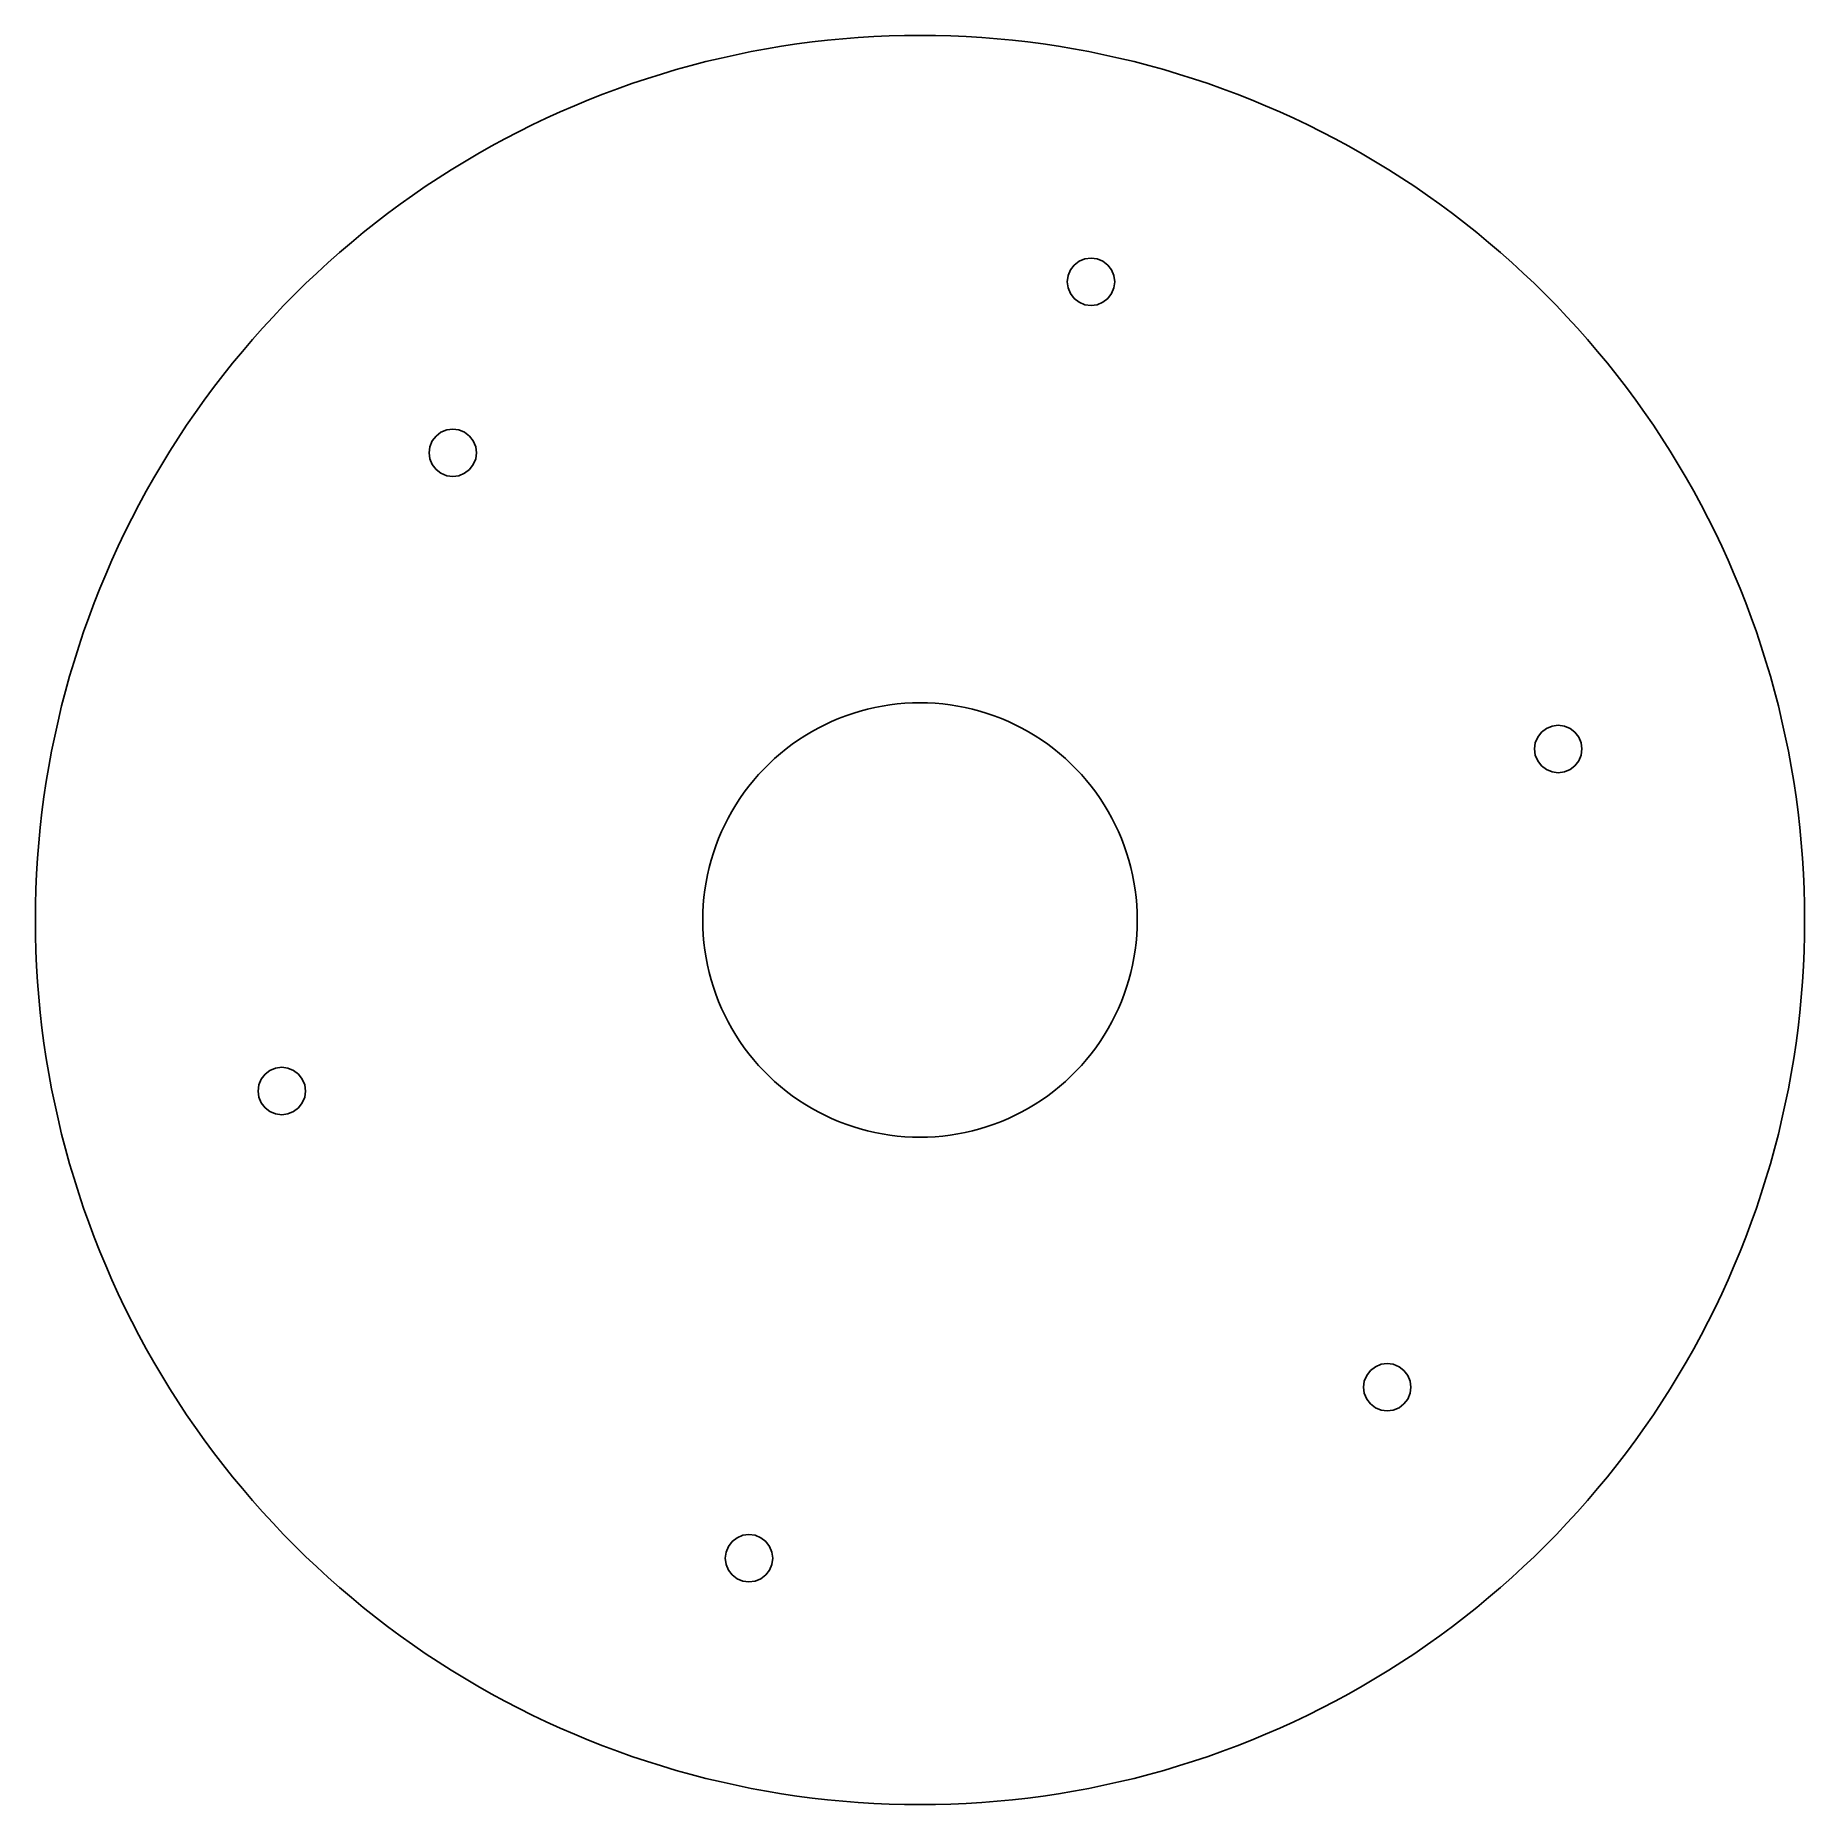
# Model space of a CAD drawing. Header units: metres. Extents: x -62 to 62, y -62 to 62.
import ezdxf

# ---------------------------------------------------------------- set-up
doc = ezdxf.new("R2010")
doc.units = ezdxf.units.M

msp = doc.modelspace()

# ---------------------------------------------------------------- linework, layer by layer
for p, q in [((0, 61.5883), (-1.07486, 61.5789)), ((1.07486, 61.5789), (0, 61.5883)), ((-11.7516, 60.4567), (-12.8049, 60.2424)), ((-10.6947, 60.6526), (-11.7516, 60.4567)), ((-9.63452, 60.83), (-10.6947, 60.6526)), ((-8.57143, 60.9889), (-9.63452, 60.83)), ((-7.50571, 61.1292), (-8.57143, 60.9889)), ((-6.43771, 61.2509), (-7.50571, 61.1292)), ((-5.36777, 61.3539), (-6.43771, 61.2509)), ((-4.29617, 61.4382), (-5.36777, 61.3539)), ((-3.22327, 61.5038), (-4.29617, 61.4382)), ((-2.1494, 61.5507), (-3.22327, 61.5038)), ((-1.07486, 61.5789), (-2.1494, 61.5507)), ((2.1494, 61.5507), (1.07486, 61.5789)), ((3.22327, 61.5038), (2.1494, 61.5507)), ((4.29617, 61.4382), (3.22327, 61.5038)), ((5.36777, 61.3539), (4.29617, 61.4382)), ((6.43771, 61.2509), (5.36777, 61.3539)), ((7.50571, 61.1292), (6.43771, 61.2509)), ((8.57143, 60.9889), (7.50571, 61.1292)), ((9.63452, 60.83), (8.57143, 60.9889)), ((10.6947, 60.6526), (9.63452, 60.83)), ((11.7516, 60.4567), (10.6947, 60.6526)), ((12.8049, 60.2424), (11.7516, 60.4567)), ((-16.976, 59.2024), (-18.0067, 58.8971)), ((-15.9402, 59.4897), (-16.976, 59.2024)), ((-14.8995, 59.7588), (-15.9402, 59.4897)), ((-13.8543, 60.0098), (-14.8995, 59.7588)), ((-12.8049, 60.2424), (-13.8543, 60.0098)), ((13.8543, 60.0098), (12.8049, 60.2424)), ((14.8995, 59.7588), (13.8543, 60.0098)), ((15.9402, 59.4897), (14.8995, 59.7588)), ((16.976, 59.2024), (15.9402, 59.4897)), ((18.0067, 58.8971), (16.976, 59.2024)), ((-20.0512, 58.2328), (-21.0644, 57.874)), ((-19.0318, 58.5739), (-20.0512, 58.2328)), ((-18.0067, 58.8971), (-19.0318, 58.5739)), ((19.0318, 58.5739), (18.0067, 58.8971)), ((20.0512, 58.2328), (19.0318, 58.5739)), ((21.0644, 57.874), (20.0512, 58.2328)), ((-24.0644, 56.6923), (-25.0502, 56.2637)), ((-23.0714, 57.1036), (-24.0644, 56.6923)), ((-22.0712, 57.4976), (-23.0714, 57.1036)), ((-21.0644, 57.874), (-22.0712, 57.4976)), ((22.0712, 57.4976), (21.0644, 57.874)), ((23.0714, 57.1036), (22.0712, 57.4976)), ((24.0644, 56.6923), (23.0714, 57.1036)), ((25.0502, 56.2637), (24.0644, 56.6923)), ((-26.0283, 55.8179), (-26.9985, 55.3551)), ((-25.0502, 56.2637), (-26.0283, 55.8179)), ((26.0283, 55.8179), (25.0502, 56.2637)), ((26.9985, 55.3551), (26.0283, 55.8179)), ((-28.9139, 54.3792), (-29.8586, 53.8663)), ((-27.9605, 54.8755), (-28.9139, 54.3792)), ((-26.9985, 55.3551), (-27.9605, 54.8755)), ((27.9605, 54.8755), (26.9985, 55.3551)), ((28.9139, 54.3792), (27.9605, 54.8755)), ((29.8586, 53.8663), (28.9139, 54.3792)), ((-30.7941, 53.337), (-31.7203, 52.7914)), ((-29.8586, 53.8663), (-30.7941, 53.337)), ((30.7941, 53.337), (29.8586, 53.8663)), ((31.7203, 52.7914), (30.7941, 53.337)), ((-32.6368, 52.2298), (-33.5434, 51.6523)), ((-31.7203, 52.7914), (-32.6368, 52.2298)), ((32.6368, 52.2298), (31.7203, 52.7914)), ((33.5434, 51.6523), (32.6368, 52.2298)), ((-34.4397, 51.059), (-35.3256, 50.4501)), ((-33.5434, 51.6523), (-34.4397, 51.059)), ((34.4397, 51.059), (33.5434, 51.6523)), ((35.3256, 50.4501), (34.4397, 51.059)), ((-36.2007, 49.8259), (-37.0647, 49.1866)), ((-35.3256, 50.4501), (-36.2007, 49.8259)), ((36.2007, 49.8259), (35.3256, 50.4501)), ((37.0647, 49.1866), (36.2007, 49.8259)), ((-37.9175, 48.5322), (-38.7587, 47.8631)), ((-37.0647, 49.1866), (-37.9175, 48.5322)), ((37.9175, 48.5322), (37.0647, 49.1866)), ((38.7587, 47.8631), (37.9175, 48.5322)), ((-39.5882, 47.1793), (-40.4055, 46.4812)), ((-38.7587, 47.8631), (-39.5882, 47.1793)), ((39.5882, 47.1793), (38.7587, 47.8631)), ((40.4055, 46.4812), (39.5882, 47.1793)), ((-41.2106, 45.769), (-42.0031, 45.0428)), ((-40.4055, 46.4812), (-41.2106, 45.769)), ((10.4767, 45.2576), (10.7389, 45.5993)), ((10.7389, 45.5993), (11.0807, 45.8615)), ((11.0807, 45.8615), (11.4786, 46.0264)), ((11.4786, 46.0264), (11.9057, 46.0826)), ((11.9057, 46.0826), (12.3327, 46.0264)), ((12.3327, 46.0264), (12.7307, 45.8615)), ((12.7307, 45.8615), (13.0724, 45.5993)), ((13.0724, 45.5993), (13.3346, 45.2576)), ((41.2106, 45.769), (40.4055, 46.4812)), ((42.0031, 45.0428), (41.2106, 45.769)), ((-42.0031, 45.0428), (-42.7828, 44.3029)), ((10.2557, 44.4326), (10.3119, 44.8596)), ((10.3119, 44.0055), (10.2557, 44.4326)), ((10.3119, 44.8596), (10.4767, 45.2576)), ((13.3346, 45.2576), (13.4995, 44.8596)), ((13.4995, 44.8596), (13.5557, 44.4326)), ((13.5557, 44.4326), (13.4995, 44.0055)), ((42.7828, 44.3029), (42.0031, 45.0428)), ((-43.5495, 43.5495), (-44.3029, 42.7828)), ((-42.7828, 44.3029), (-43.5495, 43.5495)), ((10.4767, 43.6076), (10.3119, 44.0055)), ((10.7389, 43.2659), (10.4767, 43.6076)), ((11.0807, 43.0036), (10.7389, 43.2659)), ((13.0724, 43.2659), (12.7307, 43.0036)), ((13.3346, 43.6076), (13.0724, 43.2659)), ((13.4995, 44.0055), (13.3346, 43.6076)), ((43.5495, 43.5495), (42.7828, 44.3029)), ((44.3029, 42.7828), (43.5495, 43.5495)), ((-45.0428, 42.0031), (-45.769, 41.2106)), ((-44.3029, 42.7828), (-45.0428, 42.0031)), ((11.4786, 42.8388), (11.0807, 43.0036)), ((11.9057, 42.7826), (11.4786, 42.8388)), ((12.3327, 42.8388), (11.9057, 42.7826)), ((12.7307, 43.0036), (12.3327, 42.8388)), ((45.0428, 42.0031), (44.3029, 42.7828)), ((45.769, 41.2106), (45.0428, 42.0031)), ((-45.769, 41.2106), (-46.4812, 40.4055)), ((46.4812, 40.4055), (45.769, 41.2106)), ((-47.1793, 39.5882), (-47.8631, 38.7587)), ((-46.4812, 40.4055), (-47.1793, 39.5882)), ((47.1793, 39.5882), (46.4812, 40.4055)), ((47.8631, 38.7587), (47.1793, 39.5882)), ((-47.8631, 38.7587), (-48.5322, 37.9175)), ((48.5322, 37.9175), (47.8631, 38.7587)), ((-49.1866, 37.0647), (-49.8259, 36.2007)), ((-48.5322, 37.9175), (-49.1866, 37.0647)), ((49.1866, 37.0647), (48.5322, 37.9175)), ((49.8259, 36.2007), (49.1866, 37.0647)), ((-49.8259, 36.2007), (-50.4501, 35.3256)), ((50.4501, 35.3256), (49.8259, 36.2007)), ((-50.4501, 35.3256), (-51.059, 34.4397)), ((51.059, 34.4397), (50.4501, 35.3256)), ((-51.6523, 33.5434), (-52.2298, 32.6368)), ((-51.059, 34.4397), (-51.6523, 33.5434)), ((-34.1207, 32.9539), (-33.9558, 33.3519)), ((-33.9558, 33.3519), (-33.6936, 33.6936)), ((-33.6936, 33.6936), (-33.3519, 33.9558)), ((-33.3519, 33.9558), (-32.9539, 34.1207)), ((-32.9539, 34.1207), (-32.5269, 34.1769)), ((-32.5269, 34.1769), (-32.0999, 34.1207)), ((-32.0999, 34.1207), (-31.7019, 33.9558)), ((-31.7019, 33.9558), (-31.3602, 33.6936)), ((-31.3602, 33.6936), (-31.098, 33.3519)), ((-31.098, 33.3519), (-30.9331, 32.9539)), ((51.6523, 33.5434), (51.059, 34.4397)), ((52.2298, 32.6368), (51.6523, 33.5434)), ((-52.2298, 32.6368), (-52.7914, 31.7203)), ((-34.1769, 32.5269), (-34.1207, 32.9539)), ((-34.1207, 32.0999), (-34.1769, 32.5269)), ((-33.9558, 31.7019), (-34.1207, 32.0999)), ((-30.9331, 32.0999), (-31.098, 31.7019)), ((-30.9331, 32.9539), (-30.8769, 32.5269)), ((-30.8769, 32.5269), (-30.9331, 32.0999)), ((52.7914, 31.7203), (52.2298, 32.6368)), ((-52.7914, 31.7203), (-53.337, 30.7941)), ((-33.6936, 31.3602), (-33.9558, 31.7019)), ((-33.3519, 31.098), (-33.6936, 31.3602)), ((-32.9539, 30.9331), (-33.3519, 31.098)), ((-32.5269, 30.8769), (-32.9539, 30.9331)), ((-32.0999, 30.9331), (-32.5269, 30.8769)), ((-31.7019, 31.098), (-32.0999, 30.9331)), ((-31.3602, 31.3602), (-31.7019, 31.098)), ((-31.098, 31.7019), (-31.3602, 31.3602)), ((53.337, 30.7941), (52.7914, 31.7203)), ((-53.8663, 29.8586), (-54.3792, 28.9139)), ((-53.337, 30.7941), (-53.8663, 29.8586)), ((53.8663, 29.8586), (53.337, 30.7941)), ((54.3792, 28.9139), (53.8663, 29.8586)), ((-54.3792, 28.9139), (-54.8755, 27.9605)), ((54.8755, 27.9605), (54.3792, 28.9139)), ((-54.8755, 27.9605), (-55.3551, 26.9985)), ((55.3551, 26.9985), (54.8755, 27.9605)), ((-55.8179, 26.0283), (-56.2637, 25.0502)), ((-55.3551, 26.9985), (-55.8179, 26.0283)), ((55.8179, 26.0283), (55.3551, 26.9985)), ((56.2637, 25.0502), (55.8179, 26.0283)), ((-56.2637, 25.0502), (-56.6923, 24.0644)), ((56.6923, 24.0644), (56.2637, 25.0502)), ((-56.6923, 24.0644), (-57.1036, 23.0714)), ((57.1036, 23.0714), (56.6923, 24.0644)), ((-57.1036, 23.0714), (-57.4976, 22.0712)), ((57.4976, 22.0712), (57.1036, 23.0714)), ((-57.874, 21.0644), (-58.2328, 20.0512)), ((-57.4976, 22.0712), (-57.874, 21.0644)), ((57.874, 21.0644), (57.4976, 22.0712)), ((58.2328, 20.0512), (57.874, 21.0644)), ((-58.2328, 20.0512), (-58.5739, 19.0318)), ((58.5739, 19.0318), (58.2328, 20.0512)), ((-58.5739, 19.0318), (-58.8971, 18.0067)), ((58.8971, 18.0067), (58.5739, 19.0318)), ((-58.8971, 18.0067), (-59.2024, 16.976)), ((59.2024, 16.976), (58.8971, 18.0067)), ((-59.2024, 16.976), (-59.4897, 15.9402)), ((59.4897, 15.9402), (59.2024, 16.976)), ((-59.7588, 14.8995), (-60.0098, 13.8543)), ((-59.4897, 15.9402), (-59.7588, 14.8995)), ((-3.65906, 14.6757), (-3.14465, 14.7945)), ((-3.14465, 14.7945), (-2.62642, 14.8952)), ((-2.62642, 14.8952), (-2.10498, 14.9778)), ((-2.10498, 14.9778), (-1.58098, 15.0421)), ((-1.58098, 15.0421), (-1.05505, 15.0882)), ((-1.05505, 15.0882), (-0.52785, 15.1158)), ((-0.52785, 15.1158), (0, 15.125)), ((0, 15.125), (0.52785, 15.1158)), ((0.52785, 15.1158), (1.05505, 15.0882)), ((1.05505, 15.0882), (1.58098, 15.0421)), ((1.58098, 15.0421), (2.10498, 14.9778)), ((2.10498, 14.9778), (2.62642, 14.8952)), ((2.62642, 14.8952), (3.14465, 14.7945)), ((3.14465, 14.7945), (3.65906, 14.6757)), ((59.7588, 14.8995), (59.4897, 15.9402)), ((60.0098, 13.8543), (59.7588, 14.8995)), ((-60.0098, 13.8543), (-60.2424, 12.8049)), ((-7.10075, 13.3546), (-6.63036, 13.5943)), ((-6.63036, 13.5943), (-6.15189, 13.8174)), ((-6.15189, 13.8174), (-5.66592, 14.0237)), ((-5.66592, 14.0237), (-5.17305, 14.2128)), ((-5.17305, 14.2128), (-4.67387, 14.3847)), ((-4.67387, 14.3847), (-4.16901, 14.5391)), ((-4.16901, 14.5391), (-3.65906, 14.6757)), ((3.65906, 14.6757), (4.16901, 14.5391)), ((4.16901, 14.5391), (4.67387, 14.3847)), ((4.67387, 14.3847), (5.17305, 14.2128)), ((5.17305, 14.2128), (5.66592, 14.0237)), ((5.66592, 14.0237), (6.15189, 13.8174)), ((6.15189, 13.8174), (6.63036, 13.5943)), ((6.63036, 13.5943), (7.10075, 13.3546)), ((44.0055, 13.4995), (44.4326, 13.5557)), ((44.4326, 13.5557), (44.8596, 13.4995)), ((60.2424, 12.8049), (60.0098, 13.8543)), ((-60.2424, 12.8049), (-60.4567, 11.7516)), ((-8.89024, 12.2364), (-8.45778, 12.5392)), ((-8.45778, 12.5392), (-8.01501, 12.8267)), ((-8.01501, 12.8267), (-7.5625, 13.0986)), ((-7.5625, 13.0986), (-7.10075, 13.3546)), ((7.10075, 13.3546), (7.5625, 13.0986)), ((7.5625, 13.0986), (8.01501, 12.8267)), ((8.01501, 12.8267), (8.45778, 12.5392)), ((8.45778, 12.5392), (8.89024, 12.2364)), ((42.7826, 11.9057), (42.8388, 12.3327)), ((42.8388, 12.3327), (43.0036, 12.7307)), ((43.0036, 12.7307), (43.2659, 13.0724)), ((43.2659, 13.0724), (43.6076, 13.3346)), ((43.6076, 13.3346), (44.0055, 13.4995)), ((44.8596, 13.4995), (45.2576, 13.3346)), ((45.2576, 13.3346), (45.5993, 13.0724)), ((45.5993, 13.0724), (45.8615, 12.7307)), ((45.8615, 12.7307), (46.0264, 12.3327)), ((46.0264, 12.3327), (46.0826, 11.9057)), ((60.4567, 11.7516), (60.2424, 12.8049)), ((-60.4567, 11.7516), (-60.6526, 10.6947)), ((-10.5067, 10.88), (-10.1206, 11.2401)), ((-10.1206, 11.2401), (-9.72215, 11.5864)), ((-9.72215, 11.5864), (-9.31187, 11.9187)), ((-9.31187, 11.9187), (-8.89024, 12.2364)), ((8.89024, 12.2364), (9.31187, 11.9187)), ((9.31187, 11.9187), (9.72215, 11.5864)), ((9.72215, 11.5864), (10.1206, 11.2401)), ((10.1206, 11.2401), (10.5067, 10.88)), ((42.8388, 11.4786), (42.7826, 11.9057)), ((43.0036, 11.0807), (42.8388, 11.4786)), ((46.0264, 11.4786), (45.8615, 11.0807)), ((46.0826, 11.9057), (46.0264, 11.4786)), ((60.6526, 10.6947), (60.4567, 11.7516)), ((-60.6526, 10.6947), (-60.83, 9.63452)), ((-11.5864, 9.72215), (-11.2401, 10.1206)), ((-11.2401, 10.1206), (-10.88, 10.5067)), ((-10.88, 10.5067), (-10.5067, 10.88)), ((10.5067, 10.88), (10.88, 10.5067)), ((10.88, 10.5067), (11.2401, 10.1206)), ((11.2401, 10.1206), (11.5864, 9.72215)), ((43.2659, 10.7389), (43.0036, 11.0807)), ((43.6076, 10.4767), (43.2659, 10.7389)), ((44.0055, 10.3119), (43.6076, 10.4767)), ((44.4326, 10.2557), (44.0055, 10.3119)), ((44.8596, 10.3119), (44.4326, 10.2557)), ((45.2576, 10.4767), (44.8596, 10.3119)), ((45.5993, 10.7389), (45.2576, 10.4767)), ((45.8615, 11.0807), (45.5993, 10.7389)), ((60.83, 9.63452), (60.6526, 10.6947)), ((-60.83, 9.63452), (-60.9889, 8.57143)), ((-12.5392, 8.45778), (-12.2364, 8.89024)), ((-12.2364, 8.89024), (-11.9187, 9.31187)), ((-11.9187, 9.31187), (-11.5864, 9.72215)), ((11.5864, 9.72215), (11.9187, 9.31187)), ((11.9187, 9.31187), (12.2364, 8.89024)), ((12.2364, 8.89024), (12.5392, 8.45778)), ((60.9889, 8.57143), (60.83, 9.63452)), ((-61.1292, 7.50571), (-61.2509, 6.43771)), ((-60.9889, 8.57143), (-61.1292, 7.50571)), ((-13.3546, 7.10075), (-13.0986, 7.5625)), ((-13.0986, 7.5625), (-12.8267, 8.01501)), ((-12.8267, 8.01501), (-12.5392, 8.45778)), ((12.5392, 8.45778), (12.8267, 8.01501)), ((12.8267, 8.01501), (13.0986, 7.5625)), ((13.0986, 7.5625), (13.3546, 7.10075)), ((61.1292, 7.50571), (60.9889, 8.57143)), ((61.2509, 6.43771), (61.1292, 7.50571)), ((-61.2509, 6.43771), (-61.3539, 5.36777)), ((-13.8174, 6.15189), (-13.5943, 6.63036)), ((-13.5943, 6.63036), (-13.3546, 7.10075)), ((13.3546, 7.10075), (13.5943, 6.63036)), ((13.5943, 6.63036), (13.8174, 6.15189)), ((61.3539, 5.36777), (61.2509, 6.43771)), ((-61.3539, 5.36777), (-61.4382, 4.29617)), ((-14.3847, 4.67387), (-14.2128, 5.17305)), ((-14.2128, 5.17305), (-14.0237, 5.66592)), ((-14.0237, 5.66592), (-13.8174, 6.15189)), ((13.8174, 6.15189), (14.0237, 5.66592)), ((14.0237, 5.66592), (14.2128, 5.17305)), ((14.2128, 5.17305), (14.3847, 4.67387)), ((61.4382, 4.29617), (61.3539, 5.36777)), ((-61.4382, 4.29617), (-61.5038, 3.22327)), ((-14.6757, 3.65906), (-14.5391, 4.16901)), ((-14.5391, 4.16901), (-14.3847, 4.67387)), ((14.3847, 4.67387), (14.5391, 4.16901)), ((14.5391, 4.16901), (14.6757, 3.65906)), ((61.5038, 3.22327), (61.4382, 4.29617)), ((-61.5038, 3.22327), (-61.5507, 2.1494)), ((-14.9778, 2.10498), (-14.8952, 2.62642)), ((-14.8952, 2.62642), (-14.7945, 3.14465)), ((-14.7945, 3.14465), (-14.6757, 3.65906)), ((14.6757, 3.65906), (14.7945, 3.14465)), ((14.7945, 3.14465), (14.8952, 2.62642)), ((14.8952, 2.62642), (14.9778, 2.10498)), ((61.5507, 2.1494), (61.5038, 3.22327)), ((-61.5507, 2.1494), (-61.5789, 1.07486)), ((-15.0882, 1.05505), (-15.0421, 1.58098)), ((-15.0421, 1.58098), (-14.9778, 2.10498)), ((14.9778, 2.10498), (15.0421, 1.58098)), ((15.0421, 1.58098), (15.0882, 1.05505)), ((61.5789, 1.07486), (61.5507, 2.1494)), ((-61.5789, 1.07486), (-61.5883, 0)), ((-61.5883, 0), (-61.5789, -1.07486)), ((-15.125, 0), (-15.1158, 0.52785)), ((-15.1158, -0.52785), (-15.125, 0)), ((-15.1158, 0.52785), (-15.0882, 1.05505)), ((15.0882, 1.05505), (15.1158, 0.52785)), ((15.1158, 0.52785), (15.125, 0)), ((15.125, 0), (15.1158, -0.52785)), ((61.5883, 0), (61.5789, 1.07486)), ((61.5789, -1.07486), (61.5883, 0)), ((-61.5789, -1.07486), (-61.5507, -2.1494)), ((-15.0882, -1.05505), (-15.1158, -0.52785)), ((-15.0421, -1.58098), (-15.0882, -1.05505)), ((15.0882, -1.05505), (15.0421, -1.58098)), ((15.1158, -0.52785), (15.0882, -1.05505)), ((61.5507, -2.1494), (61.5789, -1.07486)), ((-61.5507, -2.1494), (-61.5038, -3.22327)), ((-14.9778, -2.10498), (-15.0421, -1.58098)), ((-14.8952, -2.62642), (-14.9778, -2.10498)), ((14.9778, -2.10498), (14.8952, -2.62642)), ((15.0421, -1.58098), (14.9778, -2.10498)), ((61.5038, -3.22327), (61.5507, -2.1494)), ((-61.5038, -3.22327), (-61.4382, -4.29617)), ((-14.7945, -3.14465), (-14.8952, -2.62642)), ((-14.6757, -3.65906), (-14.7945, -3.14465)), ((-14.5391, -4.16901), (-14.6757, -3.65906)), ((14.6757, -3.65906), (14.5391, -4.16901)), ((14.7945, -3.14465), (14.6757, -3.65906)), ((14.8952, -2.62642), (14.7945, -3.14465)), ((61.4382, -4.29617), (61.5038, -3.22327)), ((-61.4382, -4.29617), (-61.3539, -5.36777)), ((-14.3847, -4.67387), (-14.5391, -4.16901)), ((-14.2128, -5.17305), (-14.3847, -4.67387)), ((14.3847, -4.67387), (14.2128, -5.17305)), ((14.5391, -4.16901), (14.3847, -4.67387)), ((61.3539, -5.36777), (61.4382, -4.29617)), ((-61.3539, -5.36777), (-61.2509, -6.43771)), ((-14.0237, -5.66592), (-14.2128, -5.17305)), ((-13.8174, -6.15189), (-14.0237, -5.66592)), ((-13.5943, -6.63036), (-13.8174, -6.15189)), ((13.8174, -6.15189), (13.5943, -6.63036)), ((14.0237, -5.66592), (13.8174, -6.15189)), ((14.2128, -5.17305), (14.0237, -5.66592)), ((61.2509, -6.43771), (61.3539, -5.36777)), ((-61.2509, -6.43771), (-61.1292, -7.50571)), ((-13.3546, -7.10075), (-13.5943, -6.63036)), ((-13.0986, -7.5625), (-13.3546, -7.10075)), ((13.3546, -7.10075), (13.0986, -7.5625)), ((13.5943, -6.63036), (13.3546, -7.10075)), ((61.1292, -7.50571), (61.2509, -6.43771)), ((-61.1292, -7.50571), (-60.9889, -8.57143)), ((-60.9889, -8.57143), (-60.83, -9.63452)), ((-12.8267, -8.01501), (-13.0986, -7.5625)), ((-12.5392, -8.45778), (-12.8267, -8.01501)), ((-12.2364, -8.89024), (-12.5392, -8.45778)), ((12.5392, -8.45778), (12.2364, -8.89024)), ((12.8267, -8.01501), (12.5392, -8.45778)), ((13.0986, -7.5625), (12.8267, -8.01501)), ((60.83, -9.63452), (60.9889, -8.57143)), ((60.9889, -8.57143), (61.1292, -7.50571)), ((-60.83, -9.63452), (-60.6526, -10.6947)), ((-11.9187, -9.31187), (-12.2364, -8.89024)), ((-11.5864, -9.72215), (-11.9187, -9.31187)), ((-11.2401, -10.1206), (-11.5864, -9.72215)), ((11.5864, -9.72215), (11.2401, -10.1206)), ((11.9187, -9.31187), (11.5864, -9.72215)), ((12.2364, -8.89024), (11.9187, -9.31187)), ((60.6526, -10.6947), (60.83, -9.63452)), ((-60.6526, -10.6947), (-60.4567, -11.7516)), ((-46.0264, -11.4786), (-45.8615, -11.0807)), ((-45.8615, -11.0807), (-45.5993, -10.7389)), ((-45.5993, -10.7389), (-45.2576, -10.4767)), ((-45.2576, -10.4767), (-44.8596, -10.3119)), ((-44.8596, -10.3119), (-44.4326, -10.2557)), ((-44.4326, -10.2557), (-44.0055, -10.3119)), ((-44.0055, -10.3119), (-43.6076, -10.4767)), ((-43.6076, -10.4767), (-43.2659, -10.7389)), ((-43.2659, -10.7389), (-43.0036, -11.0807)), ((-43.0036, -11.0807), (-42.8388, -11.4786)), ((-10.88, -10.5067), (-11.2401, -10.1206)), ((-10.5067, -10.88), (-10.88, -10.5067)), ((-10.1206, -11.2401), (-10.5067, -10.88)), ((10.5067, -10.88), (10.1206, -11.2401)), ((10.88, -10.5067), (10.5067, -10.88)), ((11.2401, -10.1206), (10.88, -10.5067)), ((60.4567, -11.7516), (60.6526, -10.6947)), ((-60.4567, -11.7516), (-60.2424, -12.8049)), ((-46.0826, -11.9057), (-46.0264, -11.4786)), ((-46.0264, -12.3327), (-46.0826, -11.9057)), ((-42.8388, -11.4786), (-42.7826, -11.9057)), ((-42.7826, -11.9057), (-42.8388, -12.3327)), ((-9.72215, -11.5864), (-10.1206, -11.2401)), ((-9.31187, -11.9187), (-9.72215, -11.5864)), ((-8.89024, -12.2364), (-9.31187, -11.9187)), ((-8.45778, -12.5392), (-8.89024, -12.2364)), ((8.89024, -12.2364), (8.45778, -12.5392)), ((9.31187, -11.9187), (8.89024, -12.2364)), ((9.72215, -11.5864), (9.31187, -11.9187)), ((10.1206, -11.2401), (9.72215, -11.5864)), ((60.2424, -12.8049), (60.4567, -11.7516)), ((-60.2424, -12.8049), (-60.0098, -13.8543)), ((-45.8615, -12.7307), (-46.0264, -12.3327)), ((-45.5993, -13.0724), (-45.8615, -12.7307)), ((-45.2576, -13.3346), (-45.5993, -13.0724)), ((-44.8596, -13.4995), (-45.2576, -13.3346)), ((-44.4326, -13.5557), (-44.8596, -13.4995)), ((-44.0055, -13.4995), (-44.4326, -13.5557)), ((-43.6076, -13.3346), (-44.0055, -13.4995)), ((-43.2659, -13.0724), (-43.6076, -13.3346)), ((-43.0036, -12.7307), (-43.2659, -13.0724)), ((-42.8388, -12.3327), (-43.0036, -12.7307)), ((-8.01501, -12.8267), (-8.45778, -12.5392)), ((-7.5625, -13.0986), (-8.01501, -12.8267)), ((-7.10075, -13.3546), (-7.5625, -13.0986)), ((-6.63036, -13.5943), (-7.10075, -13.3546)), ((7.10075, -13.3546), (6.63036, -13.5943)), ((7.5625, -13.0986), (7.10075, -13.3546)), ((8.01501, -12.8267), (7.5625, -13.0986)), ((8.45778, -12.5392), (8.01501, -12.8267)), ((60.0098, -13.8543), (60.2424, -12.8049)), ((-60.0098, -13.8543), (-59.7588, -14.8995)), ((-6.15189, -13.8174), (-6.63036, -13.5943)), ((-5.66592, -14.0237), (-6.15189, -13.8174)), ((-5.17305, -14.2128), (-5.66592, -14.0237)), ((-4.67387, -14.3847), (-5.17305, -14.2128)), ((-4.16901, -14.5391), (-4.67387, -14.3847)), ((-3.65906, -14.6757), (-4.16901, -14.5391)), ((-3.14465, -14.7945), (-3.65906, -14.6757)), ((3.65906, -14.6757), (3.14465, -14.7945)), ((4.16901, -14.5391), (3.65906, -14.6757)), ((4.67387, -14.3847), (4.16901, -14.5391)), ((5.17305, -14.2128), (4.67387, -14.3847)), ((5.66592, -14.0237), (5.17305, -14.2128)), ((6.15189, -13.8174), (5.66592, -14.0237)), ((6.63036, -13.5943), (6.15189, -13.8174)), ((59.7588, -14.8995), (60.0098, -13.8543)), ((-59.7588, -14.8995), (-59.4897, -15.9402)), ((-59.4897, -15.9402), (-59.2024, -16.976)), ((-2.62642, -14.8952), (-3.14465, -14.7945)), ((-2.10498, -14.9778), (-2.62642, -14.8952)), ((-1.58098, -15.0421), (-2.10498, -14.9778)), ((-1.05505, -15.0882), (-1.58098, -15.0421)), ((-0.52785, -15.1158), (-1.05505, -15.0882)), ((0, -15.125), (-0.52785, -15.1158)), ((0.52785, -15.1158), (0, -15.125)), ((1.05505, -15.0882), (0.52785, -15.1158)), ((1.58098, -15.0421), (1.05505, -15.0882)), ((2.10498, -14.9778), (1.58098, -15.0421)), ((2.62642, -14.8952), (2.10498, -14.9778)), ((3.14465, -14.7945), (2.62642, -14.8952)), ((59.2024, -16.976), (59.4897, -15.9402)), ((59.4897, -15.9402), (59.7588, -14.8995)), ((-59.2024, -16.976), (-58.8971, -18.0067)), ((58.8971, -18.0067), (59.2024, -16.976)), ((-58.8971, -18.0067), (-58.5739, -19.0318)), ((58.5739, -19.0318), (58.8971, -18.0067)), ((-58.5739, -19.0318), (-58.2328, -20.0512)), ((58.2328, -20.0512), (58.5739, -19.0318)), ((-58.2328, -20.0512), (-57.874, -21.0644)), ((57.874, -21.0644), (58.2328, -20.0512)), ((-57.874, -21.0644), (-57.4976, -22.0712)), ((-57.4976, -22.0712), (-57.1036, -23.0714)), ((57.1036, -23.0714), (57.4976, -22.0712)), ((57.4976, -22.0712), (57.874, -21.0644)), ((-57.1036, -23.0714), (-56.6923, -24.0644)), ((56.6923, -24.0644), (57.1036, -23.0714)), ((-56.6923, -24.0644), (-56.2637, -25.0502)), ((56.2637, -25.0502), (56.6923, -24.0644)), ((-56.2637, -25.0502), (-55.8179, -26.0283)), ((55.8179, -26.0283), (56.2637, -25.0502)), ((-55.8179, -26.0283), (-55.3551, -26.9985)), ((-55.3551, -26.9985), (-54.8755, -27.9605)), ((54.8755, -27.9605), (55.3551, -26.9985)), ((55.3551, -26.9985), (55.8179, -26.0283)), ((-54.8755, -27.9605), (-54.3792, -28.9139)), ((54.3792, -28.9139), (54.8755, -27.9605)), ((-54.3792, -28.9139), (-53.8663, -29.8586)), ((53.8663, -29.8586), (54.3792, -28.9139)), ((-53.8663, -29.8586), (-53.337, -30.7941)), ((-53.337, -30.7941), (-52.7914, -31.7203)), ((52.7914, -31.7203), (53.337, -30.7941)), ((53.337, -30.7941), (53.8663, -29.8586)), ((-52.7914, -31.7203), (-52.2298, -32.6368)), ((30.9331, -32.0999), (31.098, -31.7019)), ((31.098, -31.7019), (31.3602, -31.3602)), ((31.3602, -31.3602), (31.7019, -31.098)), ((31.7019, -31.098), (32.0999, -30.9331)), ((32.0999, -30.9331), (32.5269, -30.8769)), ((32.5269, -30.8769), (32.9539, -30.9331)), ((32.9539, -30.9331), (33.3519, -31.098)), ((33.3519, -31.098), (33.6936, -31.3602)), ((33.6936, -31.3602), (33.9558, -31.7019)), ((33.9558, -31.7019), (34.1207, -32.0999)), ((52.2298, -32.6368), (52.7914, -31.7203)), ((-52.2298, -32.6368), (-51.6523, -33.5434)), ((30.8769, -32.5269), (30.9331, -32.0999)), ((30.9331, -32.9539), (30.8769, -32.5269)), ((31.098, -33.3519), (30.9331, -32.9539)), ((34.1207, -32.9539), (33.9558, -33.3519)), ((34.1207, -32.0999), (34.1769, -32.5269)), ((34.1769, -32.5269), (34.1207, -32.9539)), ((51.6523, -33.5434), (52.2298, -32.6368)), ((-51.6523, -33.5434), (-51.059, -34.4397)), ((-51.059, -34.4397), (-50.4501, -35.3256)), ((31.3602, -33.6936), (31.098, -33.3519)), ((31.7019, -33.9558), (31.3602, -33.6936)), ((32.0999, -34.1207), (31.7019, -33.9558)), ((32.5269, -34.1769), (32.0999, -34.1207)), ((32.9539, -34.1207), (32.5269, -34.1769)), ((33.3519, -33.9558), (32.9539, -34.1207)), ((33.6936, -33.6936), (33.3519, -33.9558)), ((33.9558, -33.3519), (33.6936, -33.6936)), ((50.4501, -35.3256), (51.059, -34.4397)), ((51.059, -34.4397), (51.6523, -33.5434)), ((-50.4501, -35.3256), (-49.8259, -36.2007)), ((49.8259, -36.2007), (50.4501, -35.3256)), ((-49.8259, -36.2007), (-49.1866, -37.0647)), ((49.1866, -37.0647), (49.8259, -36.2007)), ((-49.1866, -37.0647), (-48.5322, -37.9175)), ((-48.5322, -37.9175), (-47.8631, -38.7587)), ((47.8631, -38.7587), (48.5322, -37.9175)), ((48.5322, -37.9175), (49.1866, -37.0647)), ((-47.8631, -38.7587), (-47.1793, -39.5882)), ((47.1793, -39.5882), (47.8631, -38.7587)), ((-47.1793, -39.5882), (-46.4812, -40.4055)), ((-46.4812, -40.4055), (-45.769, -41.2106)), ((45.769, -41.2106), (46.4812, -40.4055)), ((46.4812, -40.4055), (47.1793, -39.5882)), ((-45.769, -41.2106), (-45.0428, -42.0031)), ((45.0428, -42.0031), (45.769, -41.2106)), ((-45.0428, -42.0031), (-44.3029, -42.7828)), ((-44.3029, -42.7828), (-43.5495, -43.5495)), ((-13.0724, -43.2659), (-12.7307, -43.0036)), ((-12.7307, -43.0036), (-12.3327, -42.8388)), ((-12.3327, -42.8388), (-11.9057, -42.7826)), ((-11.9057, -42.7826), (-11.4786, -42.8388)), ((-11.4786, -42.8388), (-11.0807, -43.0036)), ((-11.0807, -43.0036), (-10.7389, -43.2659)), ((43.5495, -43.5495), (44.3029, -42.7828)), ((44.3029, -42.7828), (45.0428, -42.0031)), ((-43.5495, -43.5495), (-42.7828, -44.3029)), ((-42.7828, -44.3029), (-42.0031, -45.0428)), ((-13.5557, -44.4326), (-13.4995, -44.0055)), ((-13.4995, -44.0055), (-13.3346, -43.6076)), ((-13.3346, -43.6076), (-13.0724, -43.2659)), ((-10.7389, -43.2659), (-10.4767, -43.6076)), ((-10.4767, -43.6076), (-10.3119, -44.0055)), ((-10.3119, -44.0055), (-10.2557, -44.4326)), ((42.0031, -45.0428), (42.7828, -44.3029)), ((42.7828, -44.3029), (43.5495, -43.5495)), ((-42.0031, -45.0428), (-41.2106, -45.769)), ((-13.4995, -44.8596), (-13.5557, -44.4326)), ((-13.3346, -45.2576), (-13.4995, -44.8596)), ((-13.0724, -45.5993), (-13.3346, -45.2576)), ((-10.4767, -45.2576), (-10.7389, -45.5993)), ((-10.3119, -44.8596), (-10.4767, -45.2576)), ((-10.2557, -44.4326), (-10.3119, -44.8596)), ((41.2106, -45.769), (42.0031, -45.0428)), ((-41.2106, -45.769), (-40.4055, -46.4812)), ((-40.4055, -46.4812), (-39.5882, -47.1793)), ((-12.7307, -45.8615), (-13.0724, -45.5993)), ((-12.3327, -46.0264), (-12.7307, -45.8615)), ((-11.9057, -46.0826), (-12.3327, -46.0264)), ((-11.4786, -46.0264), (-11.9057, -46.0826)), ((-11.0807, -45.8615), (-11.4786, -46.0264)), ((-10.7389, -45.5993), (-11.0807, -45.8615)), ((39.5882, -47.1793), (40.4055, -46.4812)), ((40.4055, -46.4812), (41.2106, -45.769)), ((-39.5882, -47.1793), (-38.7587, -47.8631)), ((-38.7587, -47.8631), (-37.9175, -48.5322)), ((37.9175, -48.5322), (38.7587, -47.8631)), ((38.7587, -47.8631), (39.5882, -47.1793)), ((-37.9175, -48.5322), (-37.0647, -49.1866)), ((-37.0647, -49.1866), (-36.2007, -49.8259)), ((36.2007, -49.8259), (37.0647, -49.1866)), ((37.0647, -49.1866), (37.9175, -48.5322)), ((-36.2007, -49.8259), (-35.3256, -50.4501)), ((-35.3256, -50.4501), (-34.4397, -51.059)), ((34.4397, -51.059), (35.3256, -50.4501)), ((35.3256, -50.4501), (36.2007, -49.8259)), ((-34.4397, -51.059), (-33.5434, -51.6523)), ((-33.5434, -51.6523), (-32.6368, -52.2298)), ((32.6368, -52.2298), (33.5434, -51.6523)), ((33.5434, -51.6523), (34.4397, -51.059)), ((-32.6368, -52.2298), (-31.7203, -52.7914)), ((-31.7203, -52.7914), (-30.7941, -53.337)), ((30.7941, -53.337), (31.7203, -52.7914)), ((31.7203, -52.7914), (32.6368, -52.2298)), ((-30.7941, -53.337), (-29.8586, -53.8663)), ((-29.8586, -53.8663), (-28.9139, -54.3792)), ((28.9139, -54.3792), (29.8586, -53.8663)), ((29.8586, -53.8663), (30.7941, -53.337)), ((-28.9139, -54.3792), (-27.9605, -54.8755)), ((-27.9605, -54.8755), (-26.9985, -55.3551)), ((-26.9985, -55.3551), (-26.0283, -55.8179)), ((26.0283, -55.8179), (26.9985, -55.3551)), ((26.9985, -55.3551), (27.9605, -54.8755)), ((27.9605, -54.8755), (28.9139, -54.3792)), ((-26.0283, -55.8179), (-25.0502, -56.2637)), ((-25.0502, -56.2637), (-24.0644, -56.6923)), ((24.0644, -56.6923), (25.0502, -56.2637)), ((25.0502, -56.2637), (26.0283, -55.8179)), ((-24.0644, -56.6923), (-23.0714, -57.1036)), ((-23.0714, -57.1036), (-22.0712, -57.4976)), ((-22.0712, -57.4976), (-21.0644, -57.874)), ((-21.0644, -57.874), (-20.0512, -58.2328)), ((20.0512, -58.2328), (21.0644, -57.874)), ((21.0644, -57.874), (22.0712, -57.4976)), ((22.0712, -57.4976), (23.0714, -57.1036)), ((23.0714, -57.1036), (24.0644, -56.6923)), ((-20.0512, -58.2328), (-19.0318, -58.5739)), ((-19.0318, -58.5739), (-18.0067, -58.8971)), ((-18.0067, -58.8971), (-16.976, -59.2024)), ((16.976, -59.2024), (18.0067, -58.8971)), ((18.0067, -58.8971), (19.0318, -58.5739)), ((19.0318, -58.5739), (20.0512, -58.2328)), ((-16.976, -59.2024), (-15.9402, -59.4897)), ((-15.9402, -59.4897), (-14.8995, -59.7588)), ((-14.8995, -59.7588), (-13.8543, -60.0098)), ((-13.8543, -60.0098), (-12.8049, -60.2424)), ((-12.8049, -60.2424), (-11.7516, -60.4567)), ((11.7516, -60.4567), (12.8049, -60.2424)), ((12.8049, -60.2424), (13.8543, -60.0098)), ((13.8543, -60.0098), (14.8995, -59.7588)), ((14.8995, -59.7588), (15.9402, -59.4897)), ((15.9402, -59.4897), (16.976, -59.2024)), ((-11.7516, -60.4567), (-10.6947, -60.6526)), ((-10.6947, -60.6526), (-9.63452, -60.83)), ((-9.63452, -60.83), (-8.57143, -60.9889)), ((-8.57143, -60.9889), (-7.50571, -61.1292)), ((-7.50571, -61.1292), (-6.43771, -61.2509)), ((-6.43771, -61.2509), (-5.36777, -61.3539)), ((-5.36777, -61.3539), (-4.29617, -61.4382)), ((-4.29617, -61.4382), (-3.22327, -61.5038)), ((-3.22327, -61.5038), (-2.1494, -61.5507)), ((-2.1494, -61.5507), (-1.07486, -61.5789)), ((-1.07486, -61.5789), (0, -61.5883)), ((0, -61.5883), (1.07486, -61.5789)), ((1.07486, -61.5789), (2.1494, -61.5507)), ((2.1494, -61.5507), (3.22327, -61.5038)), ((3.22327, -61.5038), (4.29617, -61.4382)), ((4.29617, -61.4382), (5.36777, -61.3539)), ((5.36777, -61.3539), (6.43771, -61.2509)), ((6.43771, -61.2509), (7.50571, -61.1292)), ((7.50571, -61.1292), (8.57143, -60.9889)), ((8.57143, -60.9889), (9.63452, -60.83)), ((9.63452, -60.83), (10.6947, -60.6526)), ((10.6947, -60.6526), (11.7516, -60.4567))]:
    msp.add_line(p, q)

doc.saveas('drawing.dxf')
